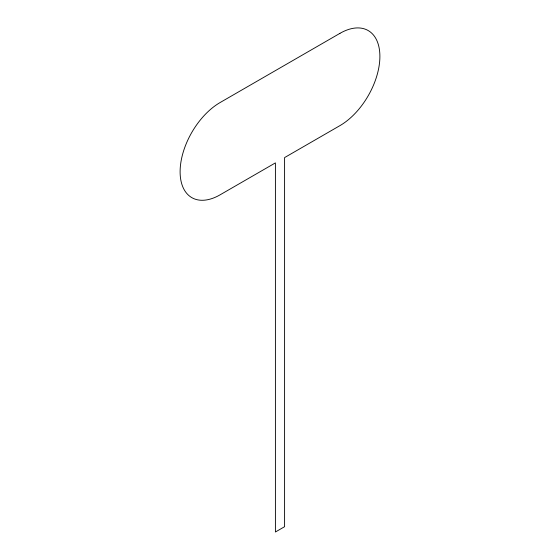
<?xml version="1.0" encoding="UTF-8"?>
<svg xmlns="http://www.w3.org/2000/svg" width="560" height="560" viewBox="0 0 560 560"><rect width="100%" height="100%" fill="white"/><g stroke="black" fill="none" stroke-linecap="round" stroke-linejoin="round"><path stroke-width="0.84" d="M339.934 33.355L220.066 102.564A56.511 32.627 -60 0 0 180.11 171.766A56.511 32.627 -60 0 0 220.066 194.838L275.408 162.89L275.408 532L284.592 526.694L284.592 157.584L339.934 125.629A56.511 32.627 -60 0 0 379.89 56.42A56.511 32.627 -60 0 0 339.934 33.355"/></g></svg>
